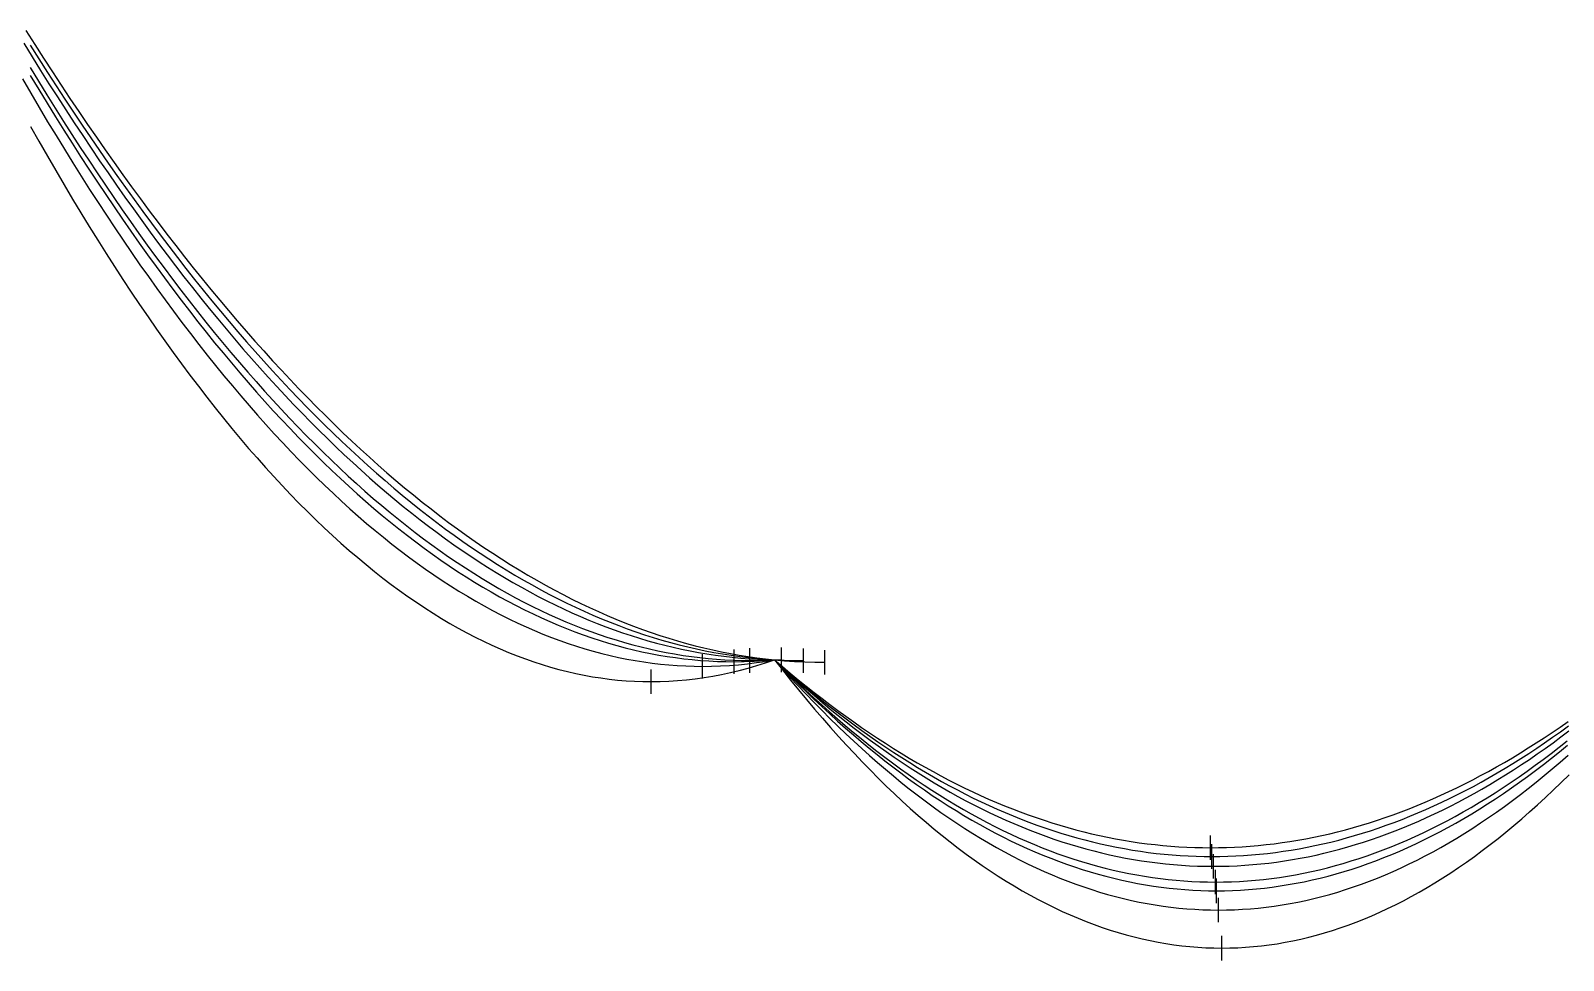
# Model space of a CAD drawing. Header units: metres. Extents: x -87 to 28195, y -4474 to 524.
# Drawn here: x 19387 to 20012, y -2648 to -2269 of the extents above; entities that cross this region are included whole.
import ezdxf

# ---------------------------------------------------------------- set-up
doc = ezdxf.new("R2010")
doc.units = ezdxf.units.M
for name, color, linetype in [('CATENARIES_-10_bare', 7, 'Continuous'), ('CATENARIES_-10_ICE', 7, 'Continuous'), ('CATENARIES_-19_bare', 7, 'Continuous'), ('CATENARIES_-19_HEAVY_ICE', 7, 'Continuous'), ('CATENARIES_0', 7, 'Continuous'), ('CATENARIES_0_ICE', 7, 'Continuous'), ('CATENARIES_50_theoretical', 7, 'Continuous')]:
    doc.layers.add(name, color=color, linetype=linetype)

msp = doc.modelspace()

# ---------------------------------------------------------------- linework, layer by layer
at = {"layer": 'CATENARIES_-10_bare'}
for p, q in [((19701.76, -2530.45), (19701.76, -2520.45)), ((19868.26, -2610.28), (19868.26, -2600.28))]:
    msp.add_line(p, q, dxfattribs=at)
for points in [[(19386.55, -2274.63, 0), (19390.08, -2280.22, 0), (19393.6, -2285.75, 0), (19397.13, -2291.22, 0), (19400.66, -2296.62, 0), (19404.19, -2301.96, 0), (19407.71, -2307.24, 0), (19411.24, -2312.45, 0), (19414.77, -2317.6, 0), (19418.3, -2322.69, 0), (19421.82, -2327.71, 0), (19425.35, -2332.67, 0), (19428.88, -2337.57, 0), (19432.41, -2342.4, 0), (19435.93, -2347.18, 0), (19439.46, -2351.88, 0), (19442.99, -2356.53, 0), (19446.52, -2361.11, 0), (19450.04, -2365.62, 0), (19453.57, -2370.08, 0), (19457.1, -2374.47, 0), (19460.63, -2378.8, 0), (19464.15, -2383.06, 0), (19467.68, -2387.26, 0), (19471.21, -2391.4, 0), (19474.74, -2395.48, 0), (19478.26, -2399.49, 0), (19481.79, -2403.44, 0), (19485.32, -2407.32, 0), (19488.85, -2411.15, 0), (19492.38, -2414.91, 0), (19495.9, -2418.6, 0), (19499.43, -2422.24, 0), (19502.96, -2425.81, 0), (19506.49, -2429.31, 0), (19510.01, -2432.76, 0), (19513.54, -2436.14, 0), (19517.07, -2439.46, 0), (19520.6, -2442.72, 0), (19524.12, -2445.91, 0), (19527.65, -2449.04, 0), (19531.18, -2452.1, 0), (19534.71, -2455.11, 0), (19538.23, -2458.05, 0), (19541.76, -2460.93, 0), (19545.29, -2463.74, 0), (19548.82, -2466.5, 0), (19552.34, -2469.19, 0), (19555.87, -2471.81, 0), (19559.4, -2474.38, 0), (19562.93, -2476.88, 0), (19566.45, -2479.31, 0), (19569.98, -2481.69, 0), (19573.51, -2484, 0), (19577.04, -2486.25, 0), (19580.56, -2488.44, 0), (19584.09, -2490.56, 0), (19587.62, -2492.62, 0), (19591.15, -2494.62, 0), (19594.68, -2496.56, 0), (19598.2, -2498.43, 0), (19601.73, -2500.24, 0), (19605.26, -2501.99, 0), (19608.79, -2503.67, 0), (19612.31, -2505.29, 0), (19615.84, -2506.85, 0), (19619.37, -2508.35, 0), (19622.9, -2509.78, 0), (19626.42, -2511.15, 0), (19629.95, -2512.46, 0), (19633.48, -2513.71, 0), (19637.01, -2514.89, 0), (19640.53, -2516.01, 0), (19644.06, -2517.07, 0), (19647.59, -2518.06, 0), (19651.12, -2518.99, 0), (19654.64, -2519.86, 0), (19658.17, -2520.67, 0), (19661.7, -2521.41, 0), (19665.23, -2522.09, 0), (19668.75, -2522.71, 0), (19672.28, -2523.26, 0), (19675.81, -2523.76, 0), (19679.34, -2524.19, 0), (19682.86, -2524.55, 0), (19686.39, -2524.86, 0), (19689.92, -2525.1, 0), (19693.87, -2525.3, 0), (19697.82, -2525.41, 0), (19701.76, -2525.45, 0)], [(19689.92, -2525.1, 0), (19693.16, -2527.99, 0), (19696.41, -2530.83, 0), (19699.65, -2533.61, 0), (19702.89, -2536.34, 0), (19706.13, -2539.02, 0), (19709.38, -2541.65, 0), (19712.62, -2544.22, 0), (19715.86, -2546.74, 0), (19719.1, -2549.2, 0), (19722.35, -2551.62, 0), (19725.59, -2553.98, 0), (19728.83, -2556.28, 0), (19732.07, -2558.54, 0), (19735.32, -2560.74, 0), (19738.56, -2562.88, 0), (19741.8, -2564.98, 0), (19745.04, -2567.02, 0), (19748.29, -2569.01, 0), (19751.53, -2570.94, 0), (19754.77, -2572.82, 0), (19758.02, -2574.65, 0), (19761.26, -2576.43, 0), (19764.5, -2578.15, 0), (19767.74, -2579.82, 0), (19770.99, -2581.43, 0), (19774.23, -2583, 0), (19777.47, -2584.51, 0), (19780.71, -2585.97, 0), (19783.96, -2587.37, 0), (19787.2, -2588.72, 0), (19790.44, -2590.02, 0), (19793.68, -2591.26, 0), (19796.93, -2592.46, 0), (19800.17, -2593.6, 0), (19803.41, -2594.68, 0), (19806.65, -2595.72, 0), (19809.9, -2596.7, 0), (19813.14, -2597.62, 0), (19816.38, -2598.5, 0), (19819.63, -2599.32, 0), (19822.87, -2600.09, 0), (19826.11, -2600.8, 0), (19829.35, -2601.46, 0), (19832.6, -2602.07, 0), (19835.84, -2602.63, 0), (19839.08, -2603.13, 0), (19842.32, -2603.58, 0), (19845.57, -2603.98, 0), (19848.81, -2604.32, 0), (19852.05, -2604.62, 0), (19855.29, -2604.85, 0), (19858.54, -2605.04, 0), (19861.78, -2605.17, 0), (19865.02, -2605.25, 0), (19868.26, -2605.28, 0), (19871.49, -2605.25, 0), (19874.72, -2605.17, 0), (19877.95, -2605.04, 0), (19881.18, -2604.86, 0), (19884.41, -2604.62, 0), (19887.64, -2604.33, 0), (19890.87, -2603.99, 0), (19894.1, -2603.6, 0), (19897.33, -2603.15, 0), (19900.55, -2602.65, 0), (19903.78, -2602.1, 0), (19907.01, -2601.5, 0), (19910.24, -2600.84, 0), (19913.47, -2600.13, 0), (19916.7, -2599.37, 0), (19919.93, -2598.55, 0), (19923.16, -2597.69, 0), (19926.39, -2596.77, 0), (19929.62, -2595.8, 0), (19932.84, -2594.77, 0), (19936.07, -2593.69, 0), (19939.3, -2592.56, 0), (19942.53, -2591.38, 0), (19945.76, -2590.15, 0), (19948.99, -2588.86, 0), (19952.22, -2587.52, 0), (19955.45, -2586.13, 0), (19958.68, -2584.68, 0), (19961.91, -2583.18, 0), (19965.13, -2581.63, 0), (19968.36, -2580.03, 0), (19971.59, -2578.38, 0), (19974.82, -2576.67, 0), (19978.05, -2574.91, 0), (19981.28, -2573.09, 0), (19984.51, -2571.23, 0), (19987.74, -2569.31, 0), (19990.97, -2567.34, 0), (19994.2, -2565.32, 0), (19997.42, -2563.24, 0), (20000.65, -2561.11, 0), (20003.88, -2558.93, 0), (20007.11, -2556.69, 0), (20010.34, -2554.41, 0), (20013.57, -2552.07, 0)]]:
    msp.add_polyline3d(points, dxfattribs=at)
at = {"layer": 'CATENARIES_-10_ICE'}
for p, q in [((19679.95, -2530.38), (19679.95, -2520.38)), ((19869.69, -2620.67), (19869.69, -2610.67))]:
    msp.add_line(p, q, dxfattribs=at)
for points in [[(19386.5, -2283.7, 0), (19389.91, -2289.3, 0), (19393.32, -2294.83, 0), (19396.73, -2300.3, 0), (19400.15, -2305.7, 0), (19403.56, -2311.04, 0), (19406.97, -2316.31, 0), (19410.38, -2321.51, 0), (19413.8, -2326.65, 0), (19417.21, -2331.72, 0), (19420.62, -2336.73, 0), (19424.03, -2341.67, 0), (19427.44, -2346.54, 0), (19430.86, -2351.35, 0), (19434.27, -2356.09, 0), (19437.68, -2360.77, 0), (19441.09, -2365.38, 0), (19444.51, -2369.93, 0), (19447.92, -2374.41, 0), (19451.33, -2378.82, 0), (19454.74, -2383.17, 0), (19458.15, -2387.45, 0), (19461.57, -2391.67, 0), (19464.98, -2395.82, 0), (19468.39, -2399.9, 0), (19471.8, -2403.92, 0), (19475.22, -2407.88, 0), (19478.63, -2411.76, 0), (19482.04, -2415.59, 0), (19485.45, -2419.34, 0), (19488.86, -2423.03, 0), (19492.28, -2426.66, 0), (19495.69, -2430.22, 0), (19499.1, -2433.72, 0), (19502.51, -2437.14, 0), (19505.93, -2440.51, 0), (19509.34, -2443.81, 0), (19512.75, -2447.04, 0), (19516.16, -2450.21, 0), (19519.57, -2453.31, 0), (19522.99, -2456.34, 0), (19526.4, -2459.31, 0), (19529.81, -2462.22, 0), (19533.22, -2465.06, 0), (19536.64, -2467.83, 0), (19540.05, -2470.54, 0), (19543.46, -2473.19, 0), (19546.87, -2475.76, 0), (19550.28, -2478.28, 0), (19553.7, -2480.73, 0), (19557.11, -2483.11, 0), (19560.52, -2485.42, 0), (19563.93, -2487.68, 0), (19567.34, -2489.86, 0), (19570.76, -2491.98, 0), (19574.17, -2494.04, 0), (19577.58, -2496.03, 0), (19580.99, -2497.95, 0), (19584.41, -2499.81, 0), (19587.82, -2501.6, 0), (19591.23, -2503.33, 0), (19594.64, -2505, 0), (19598.05, -2506.6, 0), (19601.47, -2508.13, 0), (19604.88, -2509.6, 0), (19608.29, -2511, 0), (19611.7, -2512.34, 0), (19615.12, -2513.61, 0), (19618.53, -2514.81, 0), (19621.94, -2515.96, 0), (19625.35, -2517.03, 0), (19628.76, -2518.04, 0), (19632.18, -2518.99, 0), (19635.59, -2519.87, 0), (19639, -2520.68, 0), (19642.41, -2521.43, 0), (19645.83, -2522.12, 0), (19649.24, -2522.74, 0), (19652.65, -2523.29, 0), (19656.06, -2523.78, 0), (19659.47, -2524.2, 0), (19662.89, -2524.56, 0), (19666.3, -2524.86, 0), (19669.71, -2525.09, 0), (19673.12, -2525.25, 0), (19676.54, -2525.35, 0), (19679.95, -2525.38, 0), (19684.93, -2525.31, 0), (19689.92, -2525.1, 0)], [(19689.92, -2525.1, 0), (19693.13, -2528.31, 0), (19696.34, -2531.46, 0), (19699.55, -2534.55, 0), (19702.76, -2537.59, 0), (19705.97, -2540.56, 0), (19709.18, -2543.48, 0), (19712.39, -2546.34, 0), (19715.6, -2549.14, 0), (19718.81, -2551.89, 0), (19722.02, -2554.58, 0), (19725.23, -2557.21, 0), (19728.44, -2559.78, 0), (19731.65, -2562.29, 0), (19734.86, -2564.75, 0), (19738.07, -2567.14, 0), (19741.28, -2569.48, 0), (19744.49, -2571.76, 0), (19747.7, -2573.99, 0), (19750.91, -2576.15, 0), (19754.12, -2578.26, 0), (19757.33, -2580.31, 0), (19760.54, -2582.3, 0), (19763.75, -2584.24, 0), (19766.96, -2586.12, 0), (19770.17, -2587.94, 0), (19773.39, -2589.7, 0), (19776.6, -2591.4, 0), (19779.81, -2593.05, 0), (19783.02, -2594.63, 0), (19786.23, -2596.16, 0), (19789.44, -2597.64, 0), (19792.65, -2599.05, 0), (19795.86, -2600.41, 0), (19799.07, -2601.71, 0), (19802.28, -2602.95, 0), (19805.49, -2604.13, 0), (19808.7, -2605.26, 0), (19811.91, -2606.32, 0), (19815.12, -2607.33, 0), (19818.33, -2608.29, 0), (19821.54, -2609.18, 0), (19824.75, -2610.02, 0), (19827.96, -2610.8, 0), (19831.17, -2611.52, 0), (19834.38, -2612.18, 0), (19837.59, -2612.79, 0), (19840.8, -2613.34, 0), (19844.01, -2613.83, 0), (19847.22, -2614.26, 0), (19850.43, -2614.64, 0), (19853.64, -2614.95, 0), (19856.85, -2615.21, 0), (19860.06, -2615.42, 0), (19863.27, -2615.56, 0), (19866.48, -2615.65, 0), (19869.69, -2615.67, 0), (19872.95, -2615.65, 0), (19876.21, -2615.56, 0), (19879.46, -2615.41, 0), (19882.72, -2615.2, 0), (19885.98, -2614.93, 0), (19889.24, -2614.61, 0), (19892.49, -2614.22, 0), (19895.75, -2613.77, 0), (19899.01, -2613.27, 0), (19902.27, -2612.7, 0), (19905.52, -2612.08, 0), (19908.78, -2611.4, 0), (19912.04, -2610.65, 0), (19915.3, -2609.85, 0), (19918.56, -2608.99, 0), (19921.81, -2608.07, 0), (19925.07, -2607.09, 0), (19928.33, -2606.05, 0), (19931.59, -2604.95, 0), (19934.84, -2603.79, 0), (19938.1, -2602.57, 0), (19941.36, -2601.29, 0), (19944.62, -2599.95, 0), (19947.87, -2598.56, 0), (19951.13, -2597.1, 0), (19954.39, -2595.58, 0), (19957.65, -2594.01, 0), (19960.9, -2592.37, 0), (19964.16, -2590.68, 0), (19967.42, -2588.92, 0), (19970.68, -2587.11, 0), (19973.93, -2585.24, 0), (19977.19, -2583.3, 0), (19980.45, -2581.31, 0), (19983.71, -2579.26, 0), (19986.96, -2577.15, 0), (19990.22, -2574.98, 0), (19993.48, -2572.75, 0), (19996.74, -2570.46, 0), (20000, -2568.11, 0), (20003.25, -2565.7, 0), (20006.51, -2563.23, 0), (20009.77, -2560.7, 0), (20013.03, -2558.11, 0)]]:
    msp.add_polyline3d(points, dxfattribs=at)
at = {"layer": 'CATENARIES_-19_bare'}
for p, q in [((19710.51, -2531.13), (19710.51, -2521.13)), ((19867.69, -2606.68), (19867.69, -2596.68))]:
    msp.add_line(p, q, dxfattribs=at)
for points in [[(19384.81, -2268.72, 0), (19388.4, -2274.37, 0), (19391.99, -2279.97, 0), (19395.58, -2285.49, 0), (19399.17, -2290.96, 0), (19402.76, -2296.36, 0), (19406.35, -2301.7, 0), (19409.94, -2306.97, 0), (19413.53, -2312.18, 0), (19417.12, -2317.33, 0), (19420.71, -2322.42, 0), (19424.3, -2327.44, 0), (19427.89, -2332.4, 0), (19431.48, -2337.3, 0), (19435.07, -2342.13, 0), (19438.66, -2346.9, 0), (19442.25, -2351.61, 0), (19445.84, -2356.26, 0), (19449.43, -2360.84, 0), (19453.01, -2365.36, 0), (19456.6, -2369.82, 0), (19460.19, -2374.21, 0), (19463.78, -2378.54, 0), (19467.37, -2382.81, 0), (19470.96, -2387.01, 0), (19474.55, -2391.16, 0), (19478.14, -2395.24, 0), (19481.73, -2399.25, 0), (19485.32, -2403.21, 0), (19488.91, -2407.1, 0), (19492.5, -2410.93, 0), (19496.09, -2414.69, 0), (19499.68, -2418.39, 0), (19503.27, -2422.03, 0), (19506.86, -2425.61, 0), (19510.45, -2429.13, 0), (19514.04, -2432.58, 0), (19517.63, -2435.97, 0), (19521.21, -2439.3, 0), (19524.8, -2442.56, 0), (19528.39, -2445.76, 0), (19531.98, -2448.9, 0), (19535.57, -2451.98, 0), (19539.16, -2454.99, 0), (19542.75, -2457.94, 0), (19546.34, -2460.83, 0), (19549.93, -2463.65, 0), (19553.52, -2466.42, 0), (19557.11, -2469.12, 0), (19560.7, -2471.76, 0), (19564.29, -2474.33, 0), (19567.88, -2476.84, 0), (19571.47, -2479.29, 0), (19575.06, -2481.68, 0), (19578.65, -2484.01, 0), (19582.24, -2486.27, 0), (19585.83, -2488.47, 0), (19589.41, -2490.61, 0), (19593, -2492.68, 0), (19596.59, -2494.69, 0), (19600.18, -2496.64, 0), (19603.77, -2498.53, 0), (19607.36, -2500.36, 0), (19610.95, -2502.12, 0), (19614.54, -2503.82, 0), (19618.13, -2505.46, 0), (19621.72, -2507.03, 0), (19625.31, -2508.55, 0), (19628.9, -2510, 0), (19632.49, -2511.38, 0), (19636.08, -2512.71, 0), (19639.67, -2513.97, 0), (19643.26, -2515.17, 0), (19646.85, -2516.31, 0), (19650.44, -2517.39, 0), (19654.03, -2518.4, 0), (19657.61, -2519.35, 0), (19661.2, -2520.24, 0), (19664.79, -2521.07, 0), (19668.38, -2521.83, 0), (19671.97, -2522.53, 0), (19675.56, -2523.17, 0), (19679.15, -2523.75, 0), (19682.74, -2524.26, 0), (19686.33, -2524.71, 0), (19689.92, -2525.1, 0), (19694.04, -2525.47, 0), (19698.16, -2525.76, 0), (19702.27, -2525.96, 0), (19706.39, -2526.09, 0), (19710.51, -2526.13, 0)], [(19689.92, -2525.1, 0), (19693.15, -2527.86, 0), (19696.38, -2530.57, 0), (19699.62, -2533.23, 0), (19702.85, -2535.84, 0), (19706.08, -2538.4, 0), (19709.31, -2540.9, 0), (19712.55, -2543.36, 0), (19715.78, -2545.77, 0), (19719.01, -2548.12, 0), (19722.24, -2550.43, 0), (19725.47, -2552.68, 0), (19728.71, -2554.88, 0), (19731.94, -2557.03, 0), (19735.17, -2559.13, 0), (19738.4, -2561.19, 0), (19741.64, -2563.19, 0), (19744.87, -2565.13, 0), (19748.1, -2567.03, 0), (19751.33, -2568.88, 0), (19754.56, -2570.68, 0), (19757.8, -2572.42, 0), (19761.03, -2574.12, 0), (19764.26, -2575.77, 0), (19767.49, -2577.36, 0), (19770.73, -2578.9, 0), (19773.96, -2580.4, 0), (19777.19, -2581.84, 0), (19780.42, -2583.23, 0), (19783.65, -2584.57, 0), (19786.89, -2585.86, 0), (19790.12, -2587.1, 0), (19793.35, -2588.29, 0), (19796.58, -2589.43, 0), (19799.82, -2590.52, 0), (19803.05, -2591.56, 0), (19806.28, -2592.54, 0), (19809.51, -2593.48, 0), (19812.75, -2594.36, 0), (19815.98, -2595.2, 0), (19819.21, -2595.98, 0), (19822.44, -2596.72, 0), (19825.67, -2597.4, 0), (19828.91, -2598.03, 0), (19832.14, -2598.62, 0), (19835.37, -2599.15, 0), (19838.6, -2599.63, 0), (19841.84, -2600.06, 0), (19845.07, -2600.44, 0), (19848.3, -2600.77, 0), (19851.53, -2601.04, 0), (19854.76, -2601.27, 0), (19858, -2601.45, 0), (19861.23, -2601.58, 0), (19864.46, -2601.65, 0), (19867.69, -2601.68, 0), (19870.93, -2601.65, 0), (19874.17, -2601.58, 0), (19877.41, -2601.45, 0), (19880.64, -2601.27, 0), (19883.88, -2601.04, 0), (19887.12, -2600.76, 0), (19890.36, -2600.43, 0), (19893.6, -2600.05, 0), (19896.83, -2599.62, 0), (19900.07, -2599.14, 0), (19903.31, -2598.6, 0), (19906.55, -2598.02, 0), (19909.79, -2597.39, 0), (19913.02, -2596.7, 0), (19916.26, -2595.96, 0), (19919.5, -2595.18, 0), (19922.74, -2594.34, 0), (19925.98, -2593.45, 0), (19929.21, -2592.51, 0), (19932.45, -2591.52, 0), (19935.69, -2590.48, 0), (19938.93, -2589.39, 0), (19942.17, -2588.25, 0), (19945.4, -2587.05, 0), (19948.64, -2585.81, 0), (19951.88, -2584.51, 0), (19955.12, -2583.17, 0), (19958.35, -2581.77, 0), (19961.59, -2580.32, 0), (19964.83, -2578.82, 0), (19968.07, -2577.27, 0), (19971.31, -2575.67, 0), (19974.54, -2574.02, 0), (19977.78, -2572.32, 0), (19981.02, -2570.57, 0), (19984.26, -2568.77, 0), (19987.5, -2566.91, 0), (19990.73, -2565.01, 0), (19993.97, -2563.05, 0), (19997.21, -2561.04, 0), (20000.45, -2558.98, 0), (20003.69, -2556.88, 0), (20006.92, -2554.72, 0), (20010.16, -2552.51, 0), (20013.4, -2550.24, 0)]]:
    msp.add_polyline3d(points, dxfattribs=at)
at = {"layer": 'CATENARIES_-19_HEAVY_ICE'}
for p, q in [((19660.58, -2532.78), (19660.58, -2522.78)), ((19870.96, -2632.08), (19870.96, -2622.08))]:
    msp.add_line(p, q, dxfattribs=at)
for points in [[(19383.38, -2288.36, 0), (19386.81, -2294.25, 0), (19390.23, -2300.07, 0), (19393.65, -2305.81, 0), (19397.07, -2311.48, 0), (19400.49, -2317.07, 0), (19403.92, -2322.59, 0), (19407.34, -2328.04, 0), (19410.76, -2333.41, 0), (19414.18, -2338.71, 0), (19417.61, -2343.93, 0), (19421.03, -2349.08, 0), (19424.45, -2354.16, 0), (19427.87, -2359.17, 0), (19431.29, -2364.1, 0), (19434.72, -2368.96, 0), (19438.14, -2373.74, 0), (19441.56, -2378.45, 0), (19444.98, -2383.09, 0), (19448.4, -2387.65, 0), (19451.83, -2392.14, 0), (19455.25, -2396.56, 0), (19458.67, -2400.9, 0), (19462.09, -2405.17, 0), (19465.52, -2409.37, 0), (19468.94, -2413.49, 0), (19472.36, -2417.54, 0), (19475.78, -2421.52, 0), (19479.2, -2425.42, 0), (19482.63, -2429.25, 0), (19486.05, -2433.01, 0), (19489.47, -2436.69, 0), (19492.89, -2440.3, 0), (19496.31, -2443.84, 0), (19499.74, -2447.3, 0), (19503.16, -2450.69, 0), (19506.58, -2454.01, 0), (19510, -2457.25, 0), (19513.43, -2460.43, 0), (19516.85, -2463.52, 0), (19520.27, -2466.55, 0), (19523.69, -2469.5, 0), (19527.11, -2472.38, 0), (19530.54, -2475.19, 0), (19533.96, -2477.92, 0), (19537.38, -2480.58, 0), (19540.8, -2483.17, 0), (19544.22, -2485.68, 0), (19547.65, -2488.12, 0), (19551.07, -2490.49, 0), (19554.49, -2492.78, 0), (19557.91, -2495, 0), (19561.33, -2497.15, 0), (19564.76, -2499.23, 0), (19568.18, -2501.23, 0), (19571.6, -2503.16, 0), (19575.02, -2505.02, 0), (19578.45, -2506.81, 0), (19581.87, -2508.52, 0), (19585.29, -2510.16, 0), (19588.71, -2511.72, 0), (19592.13, -2513.21, 0), (19595.56, -2514.63, 0), (19598.98, -2515.98, 0), (19602.4, -2517.26, 0), (19605.82, -2518.46, 0), (19609.24, -2519.59, 0), (19612.67, -2520.64, 0), (19616.09, -2521.62, 0), (19619.51, -2522.53, 0), (19622.93, -2523.37, 0), (19626.36, -2524.14, 0), (19629.78, -2524.83, 0), (19633.2, -2525.45, 0), (19636.62, -2525.99, 0), (19640.04, -2526.47, 0), (19643.47, -2526.87, 0), (19646.89, -2527.19, 0), (19650.31, -2527.45, 0), (19653.73, -2527.63, 0), (19657.15, -2527.74, 0), (19660.58, -2527.78, 0), (19664.24, -2527.73, 0), (19667.91, -2527.61, 0), (19671.58, -2527.4, 0), (19675.25, -2527.11, 0), (19678.92, -2526.73, 0), (19682.58, -2526.27, 0), (19686.25, -2525.73, 0), (19689.92, -2525.1, 0)], [(19689.92, -2525.1, 0), (19693.15, -2528.71, 0), (19696.39, -2532.26, 0), (19699.62, -2535.74, 0), (19702.85, -2539.16, 0), (19706.08, -2542.51, 0), (19709.32, -2545.8, 0), (19712.55, -2549.02, 0), (19715.78, -2552.18, 0), (19719.02, -2555.27, 0), (19722.25, -2558.29, 0), (19725.48, -2561.25, 0), (19728.71, -2564.15, 0), (19731.95, -2566.98, 0), (19735.18, -2569.74, 0), (19738.41, -2572.44, 0), (19741.64, -2575.08, 0), (19744.88, -2577.64, 0), (19748.11, -2580.15, 0), (19751.34, -2582.59, 0), (19754.58, -2584.96, 0), (19757.81, -2587.27, 0), (19761.04, -2589.51, 0), (19764.27, -2591.69, 0), (19767.51, -2593.8, 0), (19770.74, -2595.85, 0), (19773.97, -2597.83, 0), (19777.21, -2599.75, 0), (19780.44, -2601.6, 0), (19783.67, -2603.39, 0), (19786.9, -2605.11, 0), (19790.14, -2606.77, 0), (19793.37, -2608.36, 0), (19796.6, -2609.89, 0), (19799.84, -2611.35, 0), (19803.07, -2612.75, 0), (19806.3, -2614.08, 0), (19809.53, -2615.35, 0), (19812.77, -2616.55, 0), (19816, -2617.69, 0), (19819.23, -2618.76, 0), (19822.47, -2619.77, 0), (19825.7, -2620.71, 0), (19828.93, -2621.59, 0), (19832.16, -2622.4, 0), (19835.4, -2623.15, 0), (19838.63, -2623.83, 0), (19841.86, -2624.45, 0), (19845.09, -2625, 0), (19848.33, -2625.49, 0), (19851.56, -2625.91, 0), (19854.79, -2626.27, 0), (19858.03, -2626.56, 0), (19861.26, -2626.79, 0), (19864.49, -2626.95, 0), (19867.72, -2627.05, 0), (19870.96, -2627.08, 0), (19874.19, -2627.05, 0), (19877.43, -2626.95, 0), (19880.67, -2626.78, 0), (19883.91, -2626.56, 0), (19887.14, -2626.26, 0), (19890.38, -2625.9, 0), (19893.62, -2625.48, 0), (19896.86, -2624.99, 0), (19900.09, -2624.44, 0), (19903.33, -2623.82, 0), (19906.57, -2623.14, 0), (19909.81, -2622.39, 0), (19913.04, -2621.57, 0), (19916.28, -2620.69, 0), (19919.52, -2619.75, 0), (19922.76, -2618.74, 0), (19925.99, -2617.66, 0), (19929.23, -2616.52, 0), (19932.47, -2615.32, 0), (19935.71, -2614.04, 0), (19938.94, -2612.71, 0), (19942.18, -2611.31, 0), (19945.42, -2609.84, 0), (19948.66, -2608.31, 0), (19951.89, -2606.71, 0), (19955.13, -2605.05, 0), (19958.37, -2603.32, 0), (19961.61, -2601.53, 0), (19964.84, -2599.67, 0), (19968.08, -2597.75, 0), (19971.32, -2595.76, 0), (19974.56, -2593.71, 0), (19977.79, -2591.59, 0), (19981.03, -2589.4, 0), (19984.27, -2587.15, 0), (19987.51, -2584.84, 0), (19990.74, -2582.46, 0), (19993.98, -2580.01, 0), (19997.22, -2577.5, 0), (20000.46, -2574.92, 0), (20003.69, -2572.28, 0), (20006.93, -2569.57, 0), (20010.17, -2566.8, 0), (20013.41, -2563.96, 0)]]:
    msp.add_polyline3d(points, dxfattribs=at)
at = {"layer": 'CATENARIES_0'}
for p, q in [((19692.86, -2530.12), (19692.86, -2520.12)), ((19868.85, -2614.26), (19868.85, -2604.26))]:
    msp.add_line(p, q, dxfattribs=at)
for points in [[(19383.88, -2273.8, 0), (19387.32, -2279.38, 0), (19390.76, -2284.89, 0), (19394.2, -2290.34, 0), (19397.63, -2295.72, 0), (19401.07, -2301.05, 0), (19404.51, -2306.31, 0), (19407.95, -2311.5, 0), (19411.39, -2316.64, 0), (19414.83, -2321.71, 0), (19418.27, -2326.72, 0), (19421.7, -2331.67, 0), (19425.14, -2336.55, 0), (19428.58, -2341.37, 0), (19432.02, -2346.13, 0), (19435.46, -2350.82, 0), (19438.9, -2355.46, 0), (19442.34, -2360.03, 0), (19445.78, -2364.54, 0), (19449.21, -2368.98, 0), (19452.65, -2373.36, 0), (19456.09, -2377.68, 0), (19459.53, -2381.94, 0), (19462.97, -2386.13, 0), (19466.41, -2390.26, 0), (19469.85, -2394.33, 0), (19473.28, -2398.34, 0), (19476.72, -2402.28, 0), (19480.16, -2406.17, 0), (19483.6, -2409.99, 0), (19487.04, -2413.74, 0), (19490.48, -2417.44, 0), (19493.92, -2421.07, 0), (19497.36, -2424.64, 0), (19500.79, -2428.14, 0), (19504.23, -2431.59, 0), (19507.67, -2434.97, 0), (19511.11, -2438.29, 0), (19514.55, -2441.55, 0), (19517.99, -2444.74, 0), (19521.43, -2447.87, 0), (19524.86, -2450.94, 0), (19528.3, -2453.95, 0), (19531.74, -2456.9, 0), (19535.18, -2459.78, 0), (19538.62, -2462.6, 0), (19542.06, -2465.36, 0), (19545.5, -2468.05, 0), (19548.94, -2470.69, 0), (19552.37, -2473.26, 0), (19555.81, -2475.77, 0), (19559.25, -2478.21, 0), (19562.69, -2480.6, 0), (19566.13, -2482.92, 0), (19569.57, -2485.18, 0), (19573.01, -2487.38, 0), (19576.44, -2489.51, 0), (19579.88, -2491.59, 0), (19583.32, -2493.6, 0), (19586.76, -2495.55, 0), (19590.2, -2497.43, 0), (19593.64, -2499.26, 0), (19597.08, -2501.02, 0), (19600.51, -2502.72, 0), (19603.95, -2504.36, 0), (19607.39, -2505.93, 0), (19610.83, -2507.45, 0), (19614.27, -2508.9, 0), (19617.71, -2510.29, 0), (19621.15, -2511.61, 0), (19624.59, -2512.88, 0), (19628.02, -2514.08, 0), (19631.46, -2515.22, 0), (19634.9, -2516.3, 0), (19638.34, -2517.32, 0), (19641.78, -2518.27, 0), (19645.22, -2519.16, 0), (19648.66, -2519.99, 0), (19652.09, -2520.76, 0), (19655.53, -2521.46, 0), (19658.97, -2522.11, 0), (19662.41, -2522.69, 0), (19665.85, -2523.21, 0), (19669.29, -2523.66, 0), (19672.73, -2524.06, 0), (19676.17, -2524.39, 0), (19679.6, -2524.66, 0), (19683.04, -2524.87, 0), (19686.48, -2525.02, 0), (19689.92, -2525.1, 0), (19692.86, -2525.12, 0)], [(19689.92, -2525.1, 0), (19693.17, -2528.13, 0), (19696.43, -2531.11, 0), (19699.68, -2534.04, 0), (19702.93, -2536.9, 0), (19706.19, -2539.71, 0), (19709.44, -2542.47, 0), (19712.69, -2545.17, 0), (19715.95, -2547.81, 0), (19719.2, -2550.4, 0), (19722.45, -2552.93, 0), (19725.71, -2555.41, 0), (19728.96, -2557.83, 0), (19732.21, -2560.2, 0), (19735.47, -2562.51, 0), (19738.72, -2564.76, 0), (19741.97, -2566.96, 0), (19745.22, -2569.1, 0), (19748.48, -2571.19, 0), (19751.73, -2573.22, 0), (19754.98, -2575.19, 0), (19758.24, -2577.11, 0), (19761.49, -2578.98, 0), (19764.74, -2580.78, 0), (19768, -2582.54, 0), (19771.25, -2584.23, 0), (19774.5, -2585.87, 0), (19777.76, -2587.46, 0), (19781.01, -2588.99, 0), (19784.26, -2590.46, 0), (19787.52, -2591.88, 0), (19790.77, -2593.24, 0), (19794.02, -2594.55, 0), (19797.28, -2595.8, 0), (19800.53, -2597, 0), (19803.78, -2598.14, 0), (19807.04, -2599.22, 0), (19810.29, -2600.25, 0), (19813.54, -2601.22, 0), (19816.8, -2602.14, 0), (19820.05, -2603, 0), (19823.3, -2603.81, 0), (19826.56, -2604.56, 0), (19829.81, -2605.26, 0), (19833.06, -2605.89, 0), (19836.31, -2606.48, 0), (19839.57, -2607.01, 0), (19842.82, -2607.48, 0), (19846.07, -2607.9, 0), (19849.33, -2608.26, 0), (19852.58, -2608.56, 0), (19855.83, -2608.81, 0), (19859.09, -2609.01, 0), (19862.34, -2609.15, 0), (19865.59, -2609.23, 0), (19868.85, -2609.26, 0), (19872.07, -2609.23, 0), (19875.29, -2609.15, 0), (19878.51, -2609.01, 0), (19881.73, -2608.82, 0), (19884.95, -2608.58, 0), (19888.17, -2608.28, 0), (19891.39, -2607.92, 0), (19894.61, -2607.52, 0), (19897.83, -2607.05, 0), (19901.05, -2606.54, 0), (19904.27, -2605.96, 0), (19907.49, -2605.34, 0), (19910.71, -2604.66, 0), (19913.93, -2603.92, 0), (19917.15, -2603.13, 0), (19920.37, -2602.29, 0), (19923.59, -2601.39, 0), (19926.81, -2600.43, 0), (19930.03, -2599.43, 0), (19933.24, -2598.36, 0), (19936.46, -2597.25, 0), (19939.68, -2596.08, 0), (19942.9, -2594.85, 0), (19946.12, -2593.57, 0), (19949.34, -2592.24, 0), (19952.56, -2590.85, 0), (19955.78, -2589.4, 0), (19959, -2587.9, 0), (19962.22, -2586.35, 0), (19965.44, -2584.74, 0), (19968.66, -2583.08, 0), (19971.88, -2581.36, 0), (19975.1, -2579.59, 0), (19978.32, -2577.77, 0), (19981.54, -2575.89, 0), (19984.76, -2573.95, 0), (19987.98, -2571.96, 0), (19991.2, -2569.92, 0), (19994.42, -2567.82, 0), (19997.64, -2565.67, 0), (20000.86, -2563.46, 0), (20004.08, -2561.2, 0), (20007.3, -2558.88, 0), (20010.52, -2556.51, 0), (20013.74, -2554.08, 0)]]:
    msp.add_polyline3d(points, dxfattribs=at)
at = {"layer": 'CATENARIES_0_ICE'}
for p, q in [((19673.48, -2530.88), (19673.48, -2520.88)), ((19870.11, -2624.22), (19870.11, -2614.22))]:
    msp.add_line(p, q, dxfattribs=at)
for points in [[(19386.59, -2286.98, 0), (19390.01, -2292.64, 0), (19393.43, -2298.24, 0), (19396.84, -2303.77, 0), (19400.26, -2309.23, 0), (19403.67, -2314.63, 0), (19407.09, -2319.95, 0), (19410.5, -2325.21, 0), (19413.92, -2330.4, 0), (19417.33, -2335.52, 0), (19420.75, -2340.57, 0), (19424.16, -2345.55, 0), (19427.58, -2350.47, 0), (19430.99, -2355.31, 0), (19434.41, -2360.09, 0), (19437.82, -2364.8, 0), (19441.24, -2369.44, 0), (19444.66, -2374.02, 0), (19448.07, -2378.52, 0), (19451.49, -2382.96, 0), (19454.9, -2387.33, 0), (19458.32, -2391.63, 0), (19461.73, -2395.87, 0), (19465.15, -2400.03, 0), (19468.56, -2404.13, 0), (19471.98, -2408.16, 0), (19475.39, -2412.12, 0), (19478.81, -2416.01, 0), (19482.22, -2419.84, 0), (19485.64, -2423.59, 0), (19489.05, -2427.28, 0), (19492.47, -2430.91, 0), (19495.89, -2434.46, 0), (19499.3, -2437.94, 0), (19502.72, -2441.36, 0), (19506.13, -2444.71, 0), (19509.55, -2447.99, 0), (19512.96, -2451.21, 0), (19516.38, -2454.35, 0), (19519.79, -2457.43, 0), (19523.21, -2460.44, 0), (19526.62, -2463.38, 0), (19530.04, -2466.26, 0), (19533.45, -2469.07, 0), (19536.87, -2471.8, 0), (19540.28, -2474.48, 0), (19543.7, -2477.08, 0), (19547.11, -2479.62, 0), (19550.53, -2482.08, 0), (19553.95, -2484.48, 0), (19557.36, -2486.82, 0), (19560.78, -2489.08, 0), (19564.19, -2491.28, 0), (19567.61, -2493.41, 0), (19571.02, -2495.47, 0), (19574.44, -2497.47, 0), (19577.85, -2499.39, 0), (19581.27, -2501.25, 0), (19584.68, -2503.04, 0), (19588.1, -2504.77, 0), (19591.51, -2506.42, 0), (19594.93, -2508.01, 0), (19598.34, -2509.53, 0), (19601.76, -2510.98, 0), (19605.18, -2512.37, 0), (19608.59, -2513.69, 0), (19612.01, -2514.94, 0), (19615.42, -2516.12, 0), (19618.84, -2517.23, 0), (19622.25, -2518.28, 0), (19625.67, -2519.26, 0), (19629.08, -2520.17, 0), (19632.5, -2521.02, 0), (19635.91, -2521.79, 0), (19639.33, -2522.5, 0), (19642.74, -2523.15, 0), (19646.16, -2523.72, 0), (19649.57, -2524.23, 0), (19652.99, -2524.67, 0), (19656.41, -2525.04, 0), (19659.82, -2525.34, 0), (19663.24, -2525.58, 0), (19666.65, -2525.75, 0), (19670.07, -2525.85, 0), (19673.48, -2525.88, 0), (19677.59, -2525.83, 0), (19681.7, -2525.69, 0), (19685.81, -2525.44, 0), (19689.92, -2525.1, 0)], [(19689.92, -2525.1, 0), (19693.14, -2528.43, 0), (19696.36, -2531.71, 0), (19699.57, -2534.92, 0), (19702.79, -2538.08, 0), (19706.01, -2541.17, 0), (19709.23, -2544.2, 0), (19712.44, -2547.17, 0), (19715.66, -2550.09, 0), (19718.88, -2552.94, 0), (19722.1, -2555.73, 0), (19725.32, -2558.46, 0), (19728.53, -2561.14, 0), (19731.75, -2563.75, 0), (19734.97, -2566.3, 0), (19738.19, -2568.79, 0), (19741.4, -2571.22, 0), (19744.62, -2573.59, 0), (19747.84, -2575.9, 0), (19751.06, -2578.15, 0), (19754.27, -2580.34, 0), (19757.49, -2582.47, 0), (19760.71, -2584.55, 0), (19763.93, -2586.56, 0), (19767.15, -2588.51, 0), (19770.36, -2590.4, 0), (19773.58, -2592.23, 0), (19776.8, -2594, 0), (19780.02, -2595.71, 0), (19783.23, -2597.36, 0), (19786.45, -2598.95, 0), (19789.67, -2600.48, 0), (19792.89, -2601.95, 0), (19796.11, -2603.36, 0), (19799.32, -2604.7, 0), (19802.54, -2605.99, 0), (19805.76, -2607.22, 0), (19808.98, -2608.39, 0), (19812.19, -2609.5, 0), (19815.41, -2610.55, 0), (19818.63, -2611.54, 0), (19821.85, -2612.47, 0), (19825.07, -2613.34, 0), (19828.28, -2614.15, 0), (19831.5, -2614.9, 0), (19834.72, -2615.59, 0), (19837.94, -2616.22, 0), (19841.15, -2616.79, 0), (19844.37, -2617.3, 0), (19847.59, -2617.75, 0), (19850.81, -2618.14, 0), (19854.02, -2618.47, 0), (19857.24, -2618.74, 0), (19860.46, -2618.95, 0), (19863.68, -2619.1, 0), (19866.9, -2619.19, 0), (19870.11, -2619.22, 0), (19873.36, -2619.19, 0), (19876.62, -2619.1, 0), (19879.87, -2618.94, 0), (19883.12, -2618.73, 0), (19886.37, -2618.45, 0), (19889.62, -2618.12, 0), (19892.87, -2617.72, 0), (19896.12, -2617.26, 0), (19899.37, -2616.74, 0), (19902.62, -2616.16, 0), (19905.87, -2615.52, 0), (19909.12, -2614.81, 0), (19912.38, -2614.05, 0), (19915.63, -2613.22, 0), (19918.88, -2612.33, 0), (19922.13, -2611.38, 0), (19925.38, -2610.37, 0), (19928.63, -2609.3, 0), (19931.88, -2608.17, 0), (19935.13, -2606.98, 0), (19938.38, -2605.72, 0), (19941.63, -2604.4, 0), (19944.88, -2603.03, 0), (19948.14, -2601.59, 0), (19951.39, -2600.09, 0), (19954.64, -2598.53, 0), (19957.89, -2596.9, 0), (19961.14, -2595.22, 0), (19964.39, -2593.47, 0), (19967.64, -2591.67, 0), (19970.89, -2589.8, 0), (19974.14, -2587.87, 0), (19977.39, -2585.88, 0), (19980.64, -2583.83, 0), (19983.89, -2581.71, 0), (19987.15, -2579.54, 0), (19990.4, -2577.3, 0), (19993.65, -2575.01, 0), (19996.9, -2572.65, 0), (20000.15, -2570.23, 0), (20003.4, -2567.74, 0), (20006.65, -2565.2, 0), (20009.9, -2562.6, 0), (20013.15, -2559.93, 0)]]:
    msp.add_polyline3d(points, dxfattribs=at)
at = {"layer": 'CATENARIES_50_theoretical'}
for p, q in [((19639.69, -2539), (19639.69, -2529)), ((19872.32, -2647.58), (19872.32, -2637.58))]:
    msp.add_line(p, q, dxfattribs=at)
for points in [[(19386.7, -2307.72, 0), (19390.12, -2313.81, 0), (19393.54, -2319.82, 0), (19396.96, -2325.74, 0), (19400.38, -2331.58, 0), (19403.79, -2337.33, 0), (19407.21, -2343.01, 0), (19410.63, -2348.59, 0), (19414.05, -2354.1, 0), (19417.47, -2359.52, 0), (19420.89, -2364.86, 0), (19424.31, -2370.11, 0), (19427.73, -2375.28, 0), (19431.14, -2380.37, 0), (19434.56, -2385.37, 0), (19437.98, -2390.3, 0), (19441.4, -2395.13, 0), (19444.82, -2399.89, 0), (19448.24, -2404.56, 0), (19451.66, -2409.15, 0), (19455.08, -2413.65, 0), (19458.49, -2418.08, 0), (19461.91, -2422.41, 0), (19465.33, -2426.67, 0), (19468.75, -2430.84, 0), (19472.17, -2434.93, 0), (19475.59, -2438.94, 0), (19479.01, -2442.86, 0), (19482.43, -2446.7, 0), (19485.84, -2450.46, 0), (19489.26, -2454.14, 0), (19492.68, -2457.73, 0), (19496.1, -2461.24, 0), (19499.52, -2464.66, 0), (19502.94, -2468.01, 0), (19506.36, -2471.27, 0), (19509.78, -2474.45, 0), (19513.19, -2477.54, 0), (19516.61, -2480.55, 0), (19520.03, -2483.48, 0), (19523.45, -2486.33, 0), (19526.87, -2489.09, 0), (19530.29, -2491.78, 0), (19533.71, -2494.37, 0), (19537.13, -2496.89, 0), (19540.54, -2499.32, 0), (19543.96, -2501.68, 0), (19547.38, -2503.94, 0), (19550.8, -2506.13, 0), (19554.22, -2508.23, 0), (19557.64, -2510.25, 0), (19561.06, -2512.19, 0), (19564.48, -2514.05, 0), (19567.89, -2515.82, 0), (19571.31, -2517.51, 0), (19574.73, -2519.12, 0), (19578.15, -2520.64, 0), (19581.57, -2522.09, 0), (19584.99, -2523.45, 0), (19588.41, -2524.72, 0), (19591.83, -2525.92, 0), (19595.24, -2527.03, 0), (19598.66, -2528.06, 0), (19602.08, -2529.01, 0), (19605.5, -2529.88, 0), (19608.92, -2530.66, 0), (19612.34, -2531.36, 0), (19615.76, -2531.98, 0), (19619.18, -2532.51, 0), (19622.59, -2532.97, 0), (19626.01, -2533.34, 0), (19629.43, -2533.63, 0), (19632.85, -2533.83, 0), (19636.27, -2533.96, 0), (19639.69, -2534, 0), (19643.28, -2533.95, 0), (19646.86, -2533.82, 0), (19650.45, -2533.59, 0), (19654.04, -2533.27, 0), (19657.63, -2532.86, 0), (19661.22, -2532.36, 0), (19664.8, -2531.77, 0), (19668.39, -2531.09, 0), (19671.98, -2530.32, 0), (19675.57, -2529.46, 0), (19679.16, -2528.51, 0), (19682.74, -2527.46, 0), (19686.33, -2526.33, 0), (19689.92, -2525.1, 0)], [(19689.92, -2525.1, 0), (19693.18, -2529.26, 0), (19696.43, -2533.35, 0), (19699.69, -2537.36, 0), (19702.95, -2541.3, 0), (19706.21, -2545.16, 0), (19709.46, -2548.95, 0), (19712.72, -2552.66, 0), (19715.98, -2556.3, 0), (19719.23, -2559.86, 0), (19722.49, -2563.35, 0), (19725.75, -2566.76, 0), (19729.01, -2570.09, 0), (19732.26, -2573.35, 0), (19735.52, -2576.54, 0), (19738.78, -2579.65, 0), (19742.04, -2582.68, 0), (19745.29, -2585.64, 0), (19748.55, -2588.52, 0), (19751.81, -2591.33, 0), (19755.06, -2594.07, 0), (19758.32, -2596.73, 0), (19761.58, -2599.31, 0), (19764.84, -2601.82, 0), (19768.09, -2604.25, 0), (19771.35, -2606.61, 0), (19774.61, -2608.9, 0), (19777.86, -2611.11, 0), (19781.12, -2613.24, 0), (19784.38, -2615.3, 0), (19787.64, -2617.28, 0), (19790.89, -2619.19, 0), (19794.15, -2621.02, 0), (19797.41, -2622.78, 0), (19800.66, -2624.47, 0), (19803.92, -2626.08, 0), (19807.18, -2627.61, 0), (19810.44, -2629.07, 0), (19813.69, -2630.46, 0), (19816.95, -2631.77, 0), (19820.21, -2633, 0), (19823.46, -2634.16, 0), (19826.72, -2635.25, 0), (19829.98, -2636.26, 0), (19833.24, -2637.19, 0), (19836.49, -2638.05, 0), (19839.75, -2638.84, 0), (19843.01, -2639.55, 0), (19846.27, -2640.18, 0), (19849.52, -2640.75, 0), (19852.78, -2641.23, 0), (19856.04, -2641.64, 0), (19859.29, -2641.98, 0), (19862.55, -2642.24, 0), (19865.81, -2642.43, 0), (19869.07, -2642.54, 0), (19872.32, -2642.58, 0), (19875.54, -2642.54, 0), (19878.75, -2642.43, 0), (19881.97, -2642.25, 0), (19885.19, -2641.99, 0), (19888.4, -2641.67, 0), (19891.62, -2641.27, 0), (19894.83, -2640.79, 0), (19898.05, -2640.24, 0), (19901.27, -2639.62, 0), (19904.48, -2638.93, 0), (19907.7, -2638.17, 0), (19910.91, -2637.33, 0), (19914.13, -2636.42, 0), (19917.34, -2635.43, 0), (19920.56, -2634.37, 0), (19923.78, -2633.24, 0), (19926.99, -2632.04, 0), (19930.21, -2630.76, 0), (19933.42, -2629.41, 0), (19936.64, -2627.99, 0), (19939.86, -2626.49, 0), (19943.07, -2624.93, 0), (19946.29, -2623.28, 0), (19949.5, -2621.57, 0), (19952.72, -2619.78, 0), (19955.93, -2617.92, 0), (19959.15, -2615.99, 0), (19962.37, -2613.98, 0), (19965.58, -2611.9, 0), (19968.8, -2609.75, 0), (19972.01, -2607.52, 0), (19975.23, -2605.22, 0), (19978.45, -2602.85, 0), (19981.66, -2600.4, 0), (19984.88, -2597.88, 0), (19988.09, -2595.29, 0), (19991.31, -2592.63, 0), (19994.52, -2589.89, 0), (19997.74, -2587.08, 0), (20000.96, -2584.19, 0), (20004.17, -2581.24, 0), (20007.39, -2578.2, 0), (20010.6, -2575.1, 0), (20013.82, -2571.92, 0)]]:
    msp.add_polyline3d(points, dxfattribs=at)

doc.saveas('drawing.dxf')
